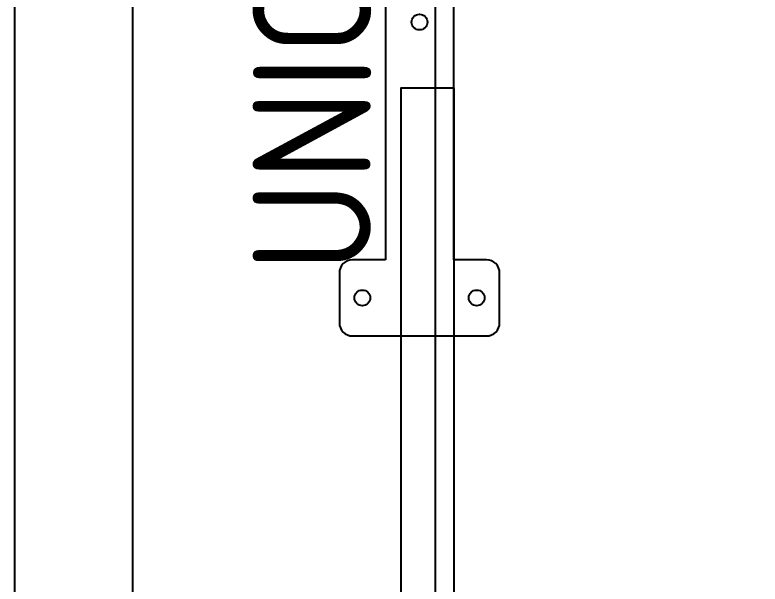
# Model space of a CAD drawing. Header units: millimetres. Extents: x 151130 to 215929, y 2134 to 34533.
# Drawn here: x 163179.9 to 163463.5, y 22038.8 to 22255.5 of the extents above; entities that cross this region are included whole.
import ezdxf

# ---------------------------------------------------------------- set-up
doc = ezdxf.new("R2010")
doc.units = ezdxf.units.MM
for name, color, linetype in [('2D', 7, 'Continuous'), ('MUEBLES', 8, 'Continuous'), ('OH CUBIERTA', 3, 'Continuous'), ('OH!-Furniture', 7, 'Continuous')]:
    doc.layers.add(name, color=color, linetype=linetype)
doc.styles.get("Standard").update_dxf_attribs({"font": 'isocp2.shx'})

# ---------------------------------------------------------------- blocks, each defined once
blk = doc.blocks.new('CUR25.15070')
at = {"layer": 'OH CUBIERTA'}
blk.add_lwpolyline([(0, 0), (0, 700), (1500, 700), (1500, 0)], close=True, dxfattribs=at)
blk = doc.blocks.new('SP.LI.5LCS.070')
at = {"layer": '2D'}
blk.add_line((121, 209), (-121, 209), dxfattribs=at)
blk.add_lwpolyline([(-121, 209), (-121, 221.5, 0.414214), (-126, 226.5), (-145, 226.5, 0.414214), (-150, 221.5), (-150, 170.5, 0.414214), (-145, 165.5), (-126, 165.5, 0.414214), (-121, 170.5), (-121, 183)], format="xyb", dxfattribs=at)
blk.add_lwpolyline([(-121, 183), (121, 183)], dxfattribs=at)
for centre in [(-135.5, 217.75), (-30.5, 196), (-135.5, 174.25)]:
    blk.add_circle(centre, 3, dxfattribs=at)
blk = doc.blocks.new('UNION SIMPLE 700')
at = {"color": 4}
blk.add_lwpolyline([(-999.27, 247.9), (-299.27, 247.9), (-299.27, 132.91), (-999.27, 132.91)], close=True, dxfattribs=at)
at = {"layer": 'OH!-Furniture', "color": 1}
blk.add_text('UNION 700', height=45, dxfattribs=at).set_placement((-792.93, 157.23))
blk = doc.blocks.new('T2')
at = {"layer": 'MUEBLES'}
blk.add_lwpolyline([(55.5, -147), (1444.5, -147), (1444.5, -167), (55.5, -167)], close=True, dxfattribs=at)
blk.add_blockref('SP.LI.5LCS.070', (1500, -350))
at = {"layer": 'OH CUBIERTA'}
blk.add_blockref('CUR25.15070', (0, -700), dxfattribs=at)
at = {"layer": 'OH!-Furniture'}
blk.add_blockref('UNION SIMPLE 700', (2167.09, -292.83), dxfattribs=at)

msp = doc.modelspace()

# ---------------------------------------------------------------- block references
at = {"color": 5, "rotation": 90}
msp.add_blockref('T2', (163179.88, 20783.22), dxfattribs=at)

doc.saveas('drawing.dxf')
